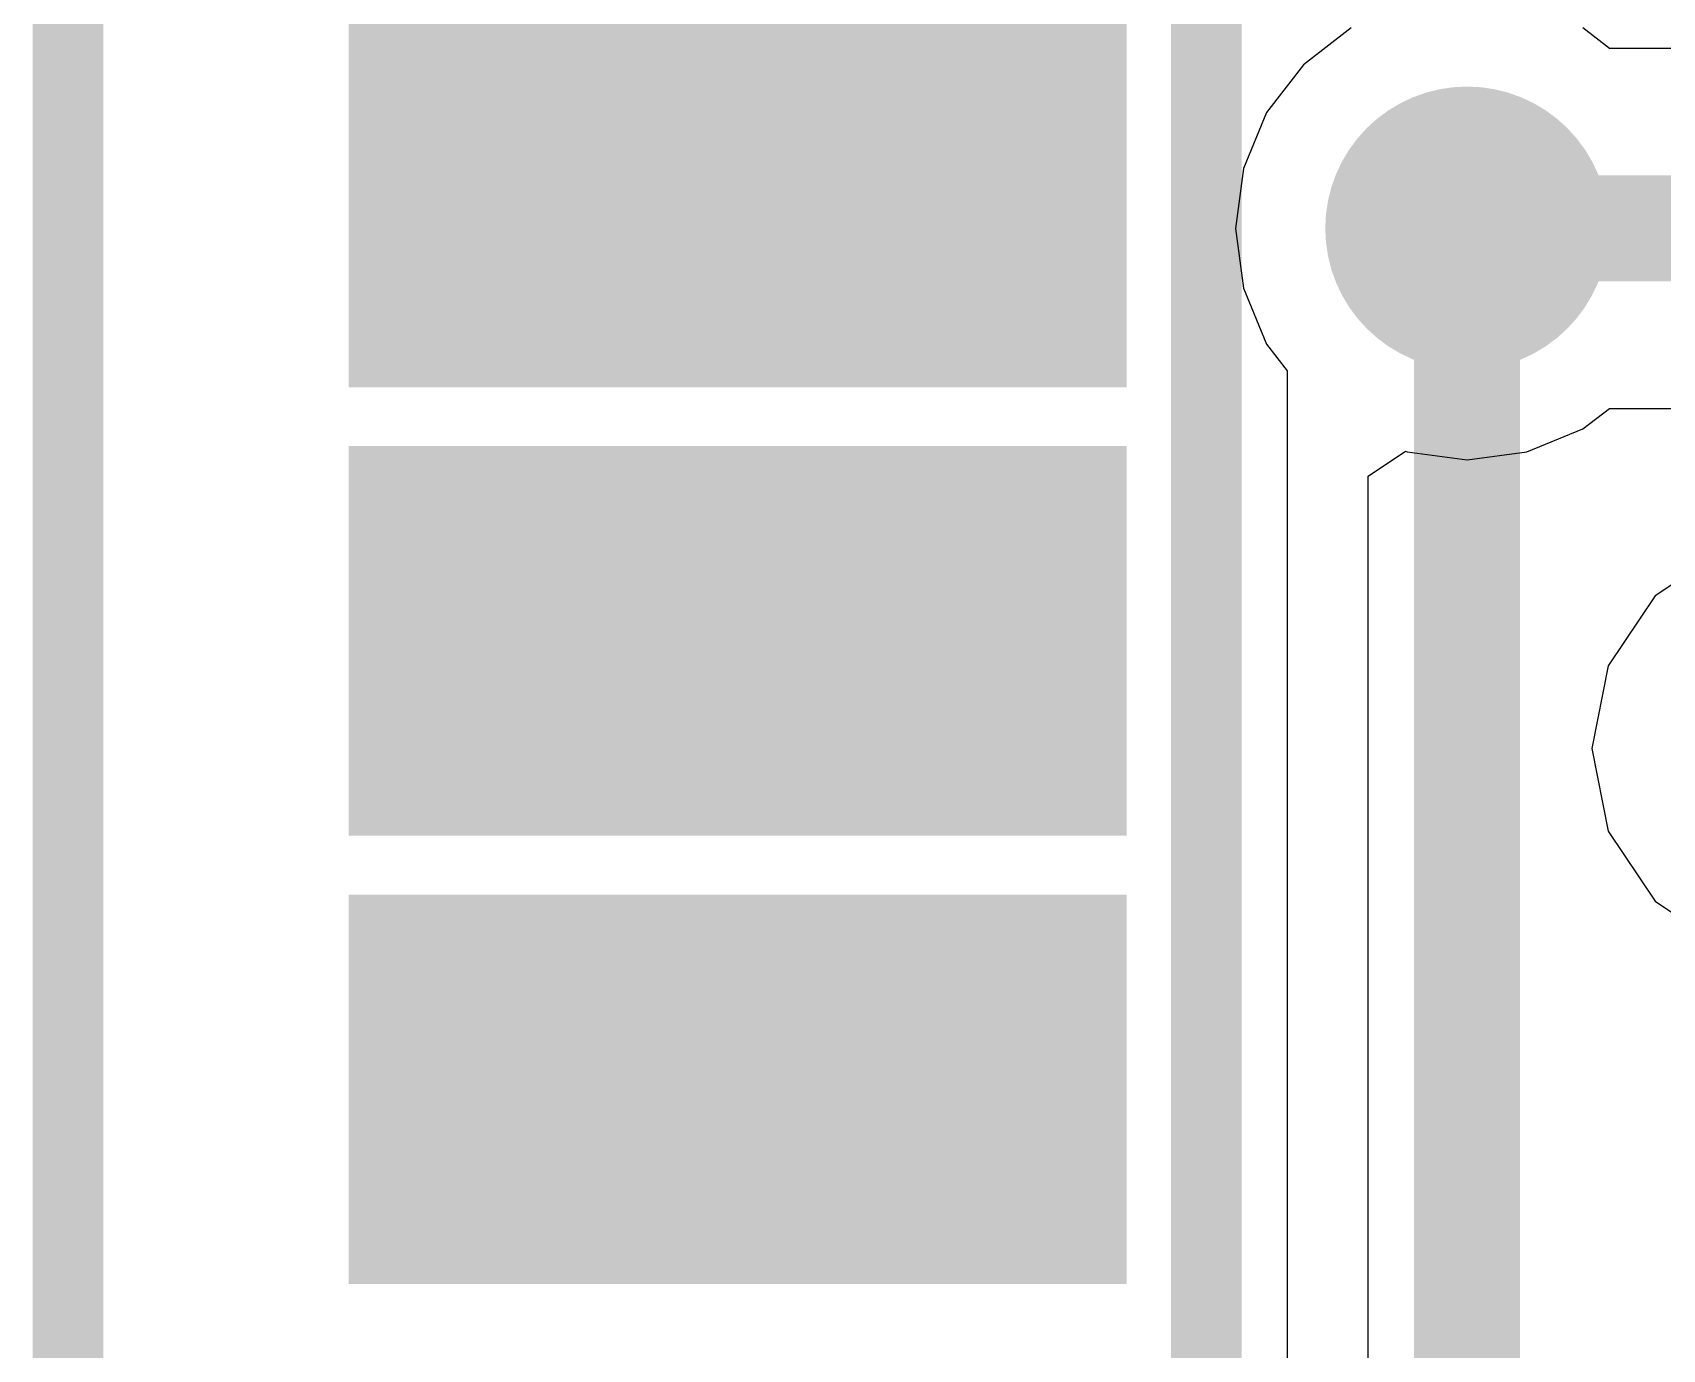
# Model space of a CAD drawing. Extents: x 56.2 to 141.8, y 48 to 96.4.
# Drawn here: x 106.555 to 111.17, y 68.224 to 71.954 of the extents above; entities that cross this region are included whole.
import ezdxf

# ---------------------------------------------------------------- set-up
doc = ezdxf.new("R2010")
doc.units = 0
doc.header["$MEASUREMENT"] = 0
for name, color, linetype in [('BOTTOMLAYER', 5, 'CONTINUOUS'), ('BOTTOMSOLDER', 6, 'CONTINUOUS'), ('MULTILAYER', 9, 'CONTINUOUS'), ('TOPLAYER', 1, 'CONTINUOUS'), ('TOPPASTE', 8, 'CONTINUOUS'), ('TOPSOLDER', 216, 'CONTINUOUS')]:
    doc.layers.add(name, color=color, linetype=linetype)

msp = doc.modelspace()

# ---------------------------------------------------------------- linework, layer by layer
at = {"layer": 'BOTTOMLAYER'}
for p, q in [((110.289198, 71.967171), (110.153417, 71.862983)), ((110.153417, 71.862983), (110.049229, 71.727202)), ((110.049229, 71.727202), (109.983732, 71.569085)), ((109.983732, 71.569085), (109.961393, 71.3994)), ((109.961393, 71.3994), (109.983732, 71.229715)), ((109.983732, 71.229715), (110.049229, 71.071598)), ((110.049229, 71.071598), (110.107204, 70.996043)), ((110.107204, 70.996043), (110.107204, 61.671203))]:
    msp.add_line(p, q, dxfattribs=at)
for points, const_width in [([(110.467, 71.3994, 1), (110.767, 71.3994, 1)], 0.299999), ([(110.435936, 71.293335, 1), (110.585933, 71.293335, 1)], 0.15), ([(110.435936, 71.293335, 1), (110.585933, 71.293335, 1)], 0.15), ([(110.435936, 71.293335, 1), (110.585933, 71.293335, 1)], 0.15), ([(110.435936, 71.293335, 1), (110.585933, 71.293335, 1)], 0.15), ([(110.435936, 71.293335, 1), (110.585933, 71.293335, 1)], 0.15), ([(110.435936, 71.293335, 1), (110.585933, 71.293335, 1)], 0.15), ([(110.435936, 71.293335, 1), (110.585933, 71.293335, 1)], 0.15), ([(110.435936, 71.293335, 1), (110.585933, 71.293335, 1)], 0.15), ([(110.435936, 71.293335, 1), (110.585933, 71.293335, 1)], 0.15), ([(110.435936, 71.293335, 1), (110.585933, 71.293335, 1)], 0.15), ([(110.435936, 71.293335, 1), (110.585933, 71.293335, 1)], 0.15), ([(110.435936, 71.293335, 1), (110.585933, 71.293335, 1)], 0.15), ([(110.435936, 71.293335, 1), (110.585933, 71.293335, 1)], 0.15), ([(110.435936, 71.293335, 1), (110.585933, 71.293335, 1)], 0.15), ([(110.648067, 71.293335, 1), (110.798064, 71.293335, 1)], 0.15), ([(110.648067, 71.293335, 1), (110.798064, 71.293335, 1)], 0.15), ([(110.648067, 71.293335, 1), (110.798064, 71.293335, 1)], 0.15), ([(110.648067, 71.293335, 1), (110.798064, 71.293335, 1)], 0.15), ([(110.648067, 71.293335, 1), (110.798064, 71.293335, 1)], 0.15), ([(110.648067, 71.293335, 1), (110.798064, 71.293335, 1)], 0.15), ([(110.648067, 71.293335, 1), (110.798064, 71.293335, 1)], 0.15), ([(110.648067, 71.293335, 1), (110.798064, 71.293335, 1)], 0.15), ([(110.648067, 71.293335, 1), (110.798064, 71.293335, 1)], 0.15), ([(110.648067, 71.293335, 1), (110.798064, 71.293335, 1)], 0.15), ([(110.648067, 71.293335, 1), (110.798064, 71.293335, 1)], 0.15), ([(110.648067, 71.293335, 1), (110.798064, 71.293335, 1)], 0.15), ([(110.648067, 71.293335, 1), (110.798064, 71.293335, 1)], 0.15), ([(110.648067, 71.293335, 1), (110.798064, 71.293335, 1)], 0.15), ([(110.542001, 71.03727, 1), (110.691999, 71.03727, 1)], 0.15), ([(110.542001, 71.03727, 1), (110.691999, 71.03727, 1)], 0.15), ([(110.542001, 71.03727, 1), (110.691999, 71.03727, 1)], 0.15), ([(110.542001, 71.03727, 1), (110.691999, 71.03727, 1)], 0.15), ([(110.542001, 71.03727, 1), (110.691999, 71.03727, 1)], 0.15), ([(110.542001, 71.03727, 1), (110.691999, 71.03727, 1)], 0.15), ([(110.542001, 71.03727, 1), (110.691999, 71.03727, 1)], 0.15), ([(110.542001, 71.03727, 1), (110.691999, 71.03727, 1)], 0.15), ([(110.542001, 71.03727, 1), (110.691999, 71.03727, 1)], 0.15), ([(110.542001, 71.03727, 1), (110.691999, 71.03727, 1)], 0.15), ([(110.542001, 71.03727, 1), (110.691999, 71.03727, 1)], 0.15), ([(110.542001, 71.03727, 1), (110.691999, 71.03727, 1)], 0.15), ([(110.542001, 71.03727, 1), (110.691999, 71.03727, 1)], 0.15), ([(110.542001, 71.03727, 1), (110.691999, 71.03727, 1)], 0.15), ([(110.542001, 71.03727, 1), (110.691999, 71.03727, 1)], 0.15), ([(110.542001, 71.03727, 1), (110.691999, 71.03727, 1)], 0.15), ([(110.542001, 71.03727, 1), (110.691999, 71.03727, 1)], 0.15), ([(110.542001, 71.03727, 1), (110.691999, 71.03727, 1)], 0.15), ([(110.542001, 71.03727, 1), (110.691999, 71.03727, 1)], 0.15), ([(110.542001, 71.03727, 1), (110.691999, 71.03727, 1)], 0.15), ([(110.542001, 71.03727, 1), (110.691999, 71.03727, 1)], 0.15), ([(110.542001, 71.03727, 1), (110.691999, 71.03727, 1)], 0.15), ([(110.542001, 71.03727, 1), (110.691999, 71.03727, 1)], 0.15), ([(110.542001, 71.03727, 1), (110.691999, 71.03727, 1)], 0.15), ([(110.542001, 71.03727, 1), (110.691999, 71.03727, 1)], 0.15), ([(110.542001, 71.03727, 1), (110.691999, 71.03727, 1)], 0.15), ([(110.542001, 71.03727, 1), (110.691999, 71.03727, 1)], 0.15), ([(110.542001, 71.03727, 1), (110.691999, 71.03727, 1)], 0.15)]:
    msp.add_lwpolyline(points, format="xyb", close=True, dxfattribs=dict(at, const_width=const_width))
at = {"layer": 'BOTTOMLAYER', "const_width": 0.299999}
msp.add_lwpolyline([(110.617, 61.6712), (110.617, 71.3994)], dxfattribs=at)
for points in [[(110.510935, 71.293335, -0.198912), (110.617, 71.03727)], [(110.510935, 71.293335, -0.198912), (110.617, 71.03727)], [(110.510935, 71.293335, -0.198912), (110.617, 71.03727)], [(110.510935, 71.293335, -0.198912), (110.617, 71.03727)], [(110.510935, 71.293335, -0.198912), (110.617, 71.03727)], [(110.510935, 71.293335, -0.198912), (110.617, 71.03727)], [(110.510935, 71.293335, -0.198912), (110.617, 71.03727)], [(110.510935, 71.293335, -0.198912), (110.617, 71.03727)], [(110.510935, 71.293335, -0.198912), (110.617, 71.03727)], [(110.510935, 71.293335, -0.198912), (110.617, 71.03727)], [(110.510935, 71.293335, -0.198912), (110.617, 71.03727)], [(110.510935, 71.293335, -0.198912), (110.617, 71.03727)], [(110.510935, 71.293335, -0.198912), (110.617, 71.03727)], [(110.510935, 71.293335, -0.198912), (110.617, 71.03727)], [(110.617, 71.03727, -0.198912), (110.723065, 71.293335)], [(110.617, 71.03727, -0.198912), (110.723065, 71.293335)], [(110.617, 71.03727, -0.198912), (110.723065, 71.293335)], [(110.617, 71.03727, -0.198912), (110.723065, 71.293335)], [(110.617, 71.03727, -0.198912), (110.723065, 71.293335)], [(110.617, 71.03727, -0.198912), (110.723065, 71.293335)], [(110.617, 71.03727, -0.198912), (110.723065, 71.293335)], [(110.617, 71.03727, -0.198912), (110.723065, 71.293335)], [(110.617, 71.03727, -0.198912), (110.723065, 71.293335)], [(110.617, 71.03727, -0.198912), (110.723065, 71.293335)], [(110.617, 71.03727, -0.198912), (110.723065, 71.293335)], [(110.617, 71.03727, -0.198912), (110.723065, 71.293335)], [(110.617, 71.03727, -0.198912), (110.723065, 71.293335)], [(110.617, 71.03727, -0.198912), (110.723065, 71.293335)]]:
    msp.add_lwpolyline(points, format="xyb", dxfattribs=at)
at = {"layer": 'BOTTOMSOLDER', "const_width": 0.401599}
msp.add_lwpolyline([(110.4162, 71.3994, 1), (110.8178, 71.3994, 1)], format="xyb", close=True, dxfattribs=at)
at = {"layer": 'MULTILAYER', "const_width": 0.299999}
msp.add_lwpolyline([(110.467, 71.3994, 1), (110.767, 71.3994, 1)], format="xyb", close=True, dxfattribs=at)
at = {"layer": 'TOPLAYER'}
for p, q in [((111.020357, 71.909196), (110.944802, 71.967171)), ((120.52331, 71.909196), (111.020357, 71.909196)), ((110.944802, 70.831629), (111.020357, 70.889604)), ((111.020357, 70.889604), (111.904887, 70.889604)), ((110.786685, 70.766132), (110.944802, 70.831629)), ((110.337031, 70.697517), (110.442629, 70.768073)), ((110.442629, 70.768073), (110.447315, 70.766132)), ((110.447315, 70.766132), (110.617, 70.743793)), ((110.617, 70.743793), (110.786685, 70.766132)), ((110.337031, 68.111832), (110.337031, 70.697517)), ((111.348091, 70.491388), (111.149625, 70.358775)), ((111.149625, 70.358775), (111.017012, 70.160309)), ((111.017012, 70.160309), (110.970446, 69.9262)), ((110.970446, 69.9262), (111.017012, 69.692091)), ((111.017012, 69.692091), (111.149625, 69.493625)), ((111.149625, 69.493625), (111.348091, 69.361012))]:
    msp.add_line(p, q, dxfattribs=at)
for points, const_width in [([(106.6546, 66.8528), (106.6546, 72.2884)], 0.2), ([(109.878216, 67.921784), (109.878216, 72.086432)], 0.2), ([(110.617, 71.3994), (123.19, 71.3994)], 0.299999)]:
    msp.add_lwpolyline(points, dxfattribs=dict(at, const_width=const_width))
for points, const_width in [([(110.467, 71.3994, 1), (110.767, 71.3994, 1)], 0.299999), ([(110.648067, 71.505465, 1), (110.798064, 71.505465, 1)], 0.15), ([(110.648067, 71.505465, 1), (110.798064, 71.505465, 1)], 0.15), ([(110.648067, 71.505465, 1), (110.798064, 71.505465, 1)], 0.15), ([(110.648067, 71.505465, 1), (110.798064, 71.505465, 1)], 0.15), ([(110.648067, 71.505465, 1), (110.798064, 71.505465, 1)], 0.15), ([(110.648067, 71.505465, 1), (110.798064, 71.505465, 1)], 0.15), ([(110.648067, 71.505465, 1), (110.798064, 71.505465, 1)], 0.15), ([(110.648067, 71.505465, 1), (110.798064, 71.505465, 1)], 0.15), ([(110.648067, 71.505465, 1), (110.798064, 71.505465, 1)], 0.15), ([(110.648067, 71.505465, 1), (110.798064, 71.505465, 1)], 0.15), ([(110.648067, 71.505465, 1), (110.798064, 71.505465, 1)], 0.15), ([(110.648067, 71.505465, 1), (110.798064, 71.505465, 1)], 0.15), ([(110.648067, 71.505465, 1), (110.798064, 71.505465, 1)], 0.15), ([(110.648067, 71.505465, 1), (110.798064, 71.505465, 1)], 0.15), ([(110.904132, 71.3994, 1), (111.054129, 71.3994, 1)], 0.15), ([(110.904132, 71.3994, 1), (111.054129, 71.3994, 1)], 0.15), ([(110.904132, 71.3994, 1), (111.054129, 71.3994, 1)], 0.15), ([(110.904132, 71.3994, 1), (111.054129, 71.3994, 1)], 0.15), ([(110.904132, 71.3994, 1), (111.054129, 71.3994, 1)], 0.15), ([(110.904132, 71.3994, 1), (111.054129, 71.3994, 1)], 0.15), ([(110.904132, 71.3994, 1), (111.054129, 71.3994, 1)], 0.15), ([(110.904132, 71.3994, 1), (111.054129, 71.3994, 1)], 0.15), ([(110.904132, 71.3994, 1), (111.054129, 71.3994, 1)], 0.15), ([(110.904132, 71.3994, 1), (111.054129, 71.3994, 1)], 0.15), ([(110.904132, 71.3994, 1), (111.054129, 71.3994, 1)], 0.15), ([(110.904132, 71.3994, 1), (111.054129, 71.3994, 1)], 0.15), ([(110.904132, 71.3994, 1), (111.054129, 71.3994, 1)], 0.15), ([(110.904132, 71.3994, 1), (111.054129, 71.3994, 1)], 0.15), ([(110.904132, 71.3994, 1), (111.054129, 71.3994, 1)], 0.15), ([(110.904132, 71.3994, 1), (111.054129, 71.3994, 1)], 0.15), ([(110.904132, 71.3994, 1), (111.054129, 71.3994, 1)], 0.15), ([(110.904132, 71.3994, 1), (111.054129, 71.3994, 1)], 0.15), ([(110.904132, 71.3994, 1), (111.054129, 71.3994, 1)], 0.15), ([(110.904132, 71.3994, 1), (111.054129, 71.3994, 1)], 0.15), ([(110.904132, 71.3994, 1), (111.054129, 71.3994, 1)], 0.15), ([(110.904132, 71.3994, 1), (111.054129, 71.3994, 1)], 0.15), ([(110.904132, 71.3994, 1), (111.054129, 71.3994, 1)], 0.15), ([(110.904132, 71.3994, 1), (111.054129, 71.3994, 1)], 0.15), ([(110.904132, 71.3994, 1), (111.054129, 71.3994, 1)], 0.15), ([(110.904132, 71.3994, 1), (111.054129, 71.3994, 1)], 0.15), ([(110.904132, 71.3994, 1), (111.054129, 71.3994, 1)], 0.15), ([(110.904132, 71.3994, 1), (111.054129, 71.3994, 1)], 0.15), ([(110.648067, 71.293335, 1), (110.798064, 71.293335, 1)], 0.15), ([(110.648067, 71.293335, 1), (110.798064, 71.293335, 1)], 0.15), ([(110.648067, 71.293335, 1), (110.798064, 71.293335, 1)], 0.15), ([(110.648067, 71.293335, 1), (110.798064, 71.293335, 1)], 0.15), ([(110.648067, 71.293335, 1), (110.798064, 71.293335, 1)], 0.15), ([(110.648067, 71.293335, 1), (110.798064, 71.293335, 1)], 0.15), ([(110.648067, 71.293335, 1), (110.798064, 71.293335, 1)], 0.15), ([(110.648067, 71.293335, 1), (110.798064, 71.293335, 1)], 0.15), ([(110.648067, 71.293335, 1), (110.798064, 71.293335, 1)], 0.15), ([(110.648067, 71.293335, 1), (110.798064, 71.293335, 1)], 0.15), ([(110.648067, 71.293335, 1), (110.798064, 71.293335, 1)], 0.15), ([(110.648067, 71.293335, 1), (110.798064, 71.293335, 1)], 0.15), ([(110.648067, 71.293335, 1), (110.798064, 71.293335, 1)], 0.15), ([(110.648067, 71.293335, 1), (110.798064, 71.293335, 1)], 0.15)]:
    msp.add_lwpolyline(points, format="xyb", close=True, dxfattribs=dict(at, const_width=const_width))
at = {"layer": 'TOPLAYER', "const_width": 0.299999}
for points in [[(110.97913, 71.3994, -0.198912), (110.723065, 71.505465)], [(110.97913, 71.3994, -0.198912), (110.723065, 71.505465)], [(110.97913, 71.3994, -0.198912), (110.723065, 71.505465)], [(110.97913, 71.3994, -0.198912), (110.723065, 71.505465)], [(110.97913, 71.3994, -0.198912), (110.723065, 71.505465)], [(110.97913, 71.3994, -0.198912), (110.723065, 71.505465)], [(110.97913, 71.3994, -0.198912), (110.723065, 71.505465)], [(110.97913, 71.3994, -0.198912), (110.723065, 71.505465)], [(110.97913, 71.3994, -0.198912), (110.723065, 71.505465)], [(110.97913, 71.3994, -0.198912), (110.723065, 71.505465)], [(110.97913, 71.3994, -0.198912), (110.723065, 71.505465)], [(110.97913, 71.3994, -0.198912), (110.723065, 71.505465)], [(110.97913, 71.3994, -0.198912), (110.723065, 71.505465)], [(110.97913, 71.3994, -0.198912), (110.723065, 71.505465)], [(110.723065, 71.293335, -0.198912), (110.97913, 71.3994)], [(110.723065, 71.293335, -0.198912), (110.97913, 71.3994)], [(110.723065, 71.293335, -0.198912), (110.97913, 71.3994)], [(110.723065, 71.293335, -0.198912), (110.97913, 71.3994)], [(110.723065, 71.293335, -0.198912), (110.97913, 71.3994)], [(110.723065, 71.293335, -0.198912), (110.97913, 71.3994)], [(110.723065, 71.293335, -0.198912), (110.97913, 71.3994)], [(110.723065, 71.293335, -0.198912), (110.97913, 71.3994)], [(110.723065, 71.293335, -0.198912), (110.97913, 71.3994)], [(110.723065, 71.293335, -0.198912), (110.97913, 71.3994)], [(110.723065, 71.293335, -0.198912), (110.97913, 71.3994)], [(110.723065, 71.293335, -0.198912), (110.97913, 71.3994)], [(110.723065, 71.293335, -0.198912), (110.97913, 71.3994)], [(110.723065, 71.293335, -0.198912), (110.97913, 71.3994)]]:
    msp.add_lwpolyline(points, format="xyb", dxfattribs=at)
at = {"layer": 'TOPLAYER'}
for points in [[(109.551216, 71.951012), (107.55122, 71.951012), (109.551216, 71.050988), (107.55122, 71.050988)], [(109.551216, 70.681012), (107.55122, 70.681012), (109.551216, 69.780988), (107.55122, 69.780988)], [(109.551216, 69.411012), (107.55122, 69.411012), (109.551216, 68.510988), (107.55122, 68.510988)]]:
    msp.add_solid(points, dxfattribs=at)
at = {"layer": 'TOPPASTE'}
for points in [[(109.551216, 71.951012), (107.55122, 71.951012), (109.551216, 71.050988), (107.55122, 71.050988)], [(109.551216, 70.681012), (107.55122, 70.681012), (109.551216, 69.780988), (107.55122, 69.780988)], [(109.551216, 69.411012), (107.55122, 69.411012), (109.551216, 68.510988), (107.55122, 68.510988)]]:
    msp.add_solid(points, dxfattribs=at)
at = {"layer": 'TOPSOLDER', "const_width": 0.401599}
msp.add_lwpolyline([(110.4162, 71.3994, 1), (110.8178, 71.3994, 1)], format="xyb", close=True, dxfattribs=at)
at = {"layer": 'TOPSOLDER'}
for points in [[(109.652816, 72.052612), (107.44962, 72.052612), (109.652816, 70.949388), (107.44962, 70.949388)], [(109.652816, 70.782612), (107.44962, 70.782612), (109.652816, 69.679388), (107.44962, 69.679388)], [(109.652816, 69.512612), (107.44962, 69.512612), (109.652816, 68.409388), (107.44962, 68.409388)]]:
    msp.add_solid(points, dxfattribs=at)

doc.saveas('drawing.dxf')
